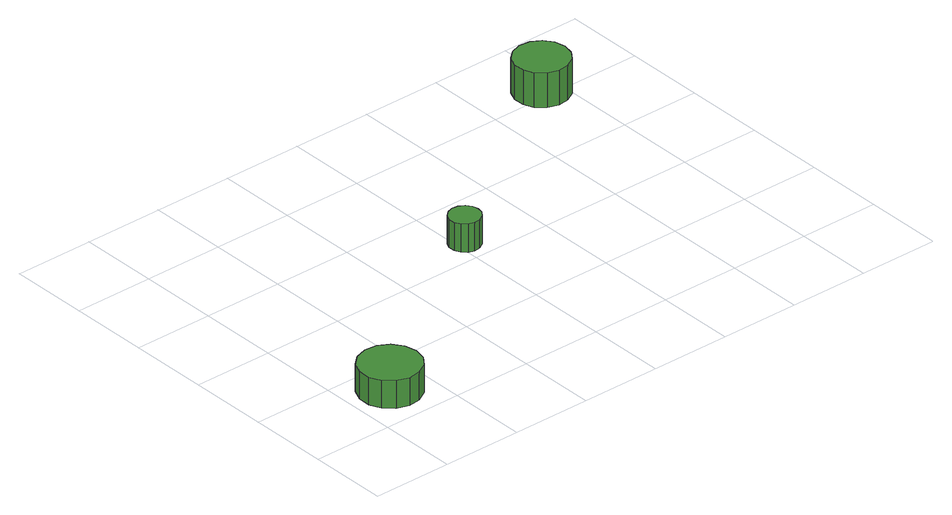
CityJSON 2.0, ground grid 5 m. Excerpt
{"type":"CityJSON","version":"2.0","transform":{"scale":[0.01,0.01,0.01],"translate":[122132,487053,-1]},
"CityObjects":{
"tree1":{"type":"SolitaryVegetationObject","attributes":{"function":"something"},"geometry":[{"type":"MultiSurface","lod":"1","boundaries":[[[0,1,2,3,4,5,6,7,8,9,10,11,12,13,14]],[[15,16,17,18,19,20,21,22,23,24,25,26,27,28,29]],[[0,29,28,1]],[[1,28,27,2]],[[2,27,26,3]],[[3,26,25,4]],[[4,25,24,5]],[[5,24,23,6]],[[6,23,22,7]],[[7,22,21,8]],[[8,21,20,9]],[[9,20,19,10]],[[10,19,18,11]],[[11,18,17,12]],[[12,17,16,13]],[[13,16,15,14]],[[14,15,29,0]]]}]},
"tree2":{"type":"SolitaryVegetationObject","attributes":{"function":"something"},"geometry":[{"type":"MultiSurface","lod":"1","boundaries":[[[30,31,32,33,34,35,36,37,38,39,40,41,42,43,44]],[[45,46,47,48,49,50,51,52,53,54,55,56,57,58,59]],[[30,59,58,31]],[[31,58,57,32]],[[32,57,56,33]],[[33,56,55,34]],[[34,55,54,35]],[[35,54,53,36]],[[36,53,52,37]],[[37,52,51,38]],[[38,51,50,39]],[[39,50,49,40]],[[40,49,48,41]],[[41,48,47,42]],[[42,47,46,43]],[[43,46,45,44]],[[44,45,59,30]]]}]},
"tree3":{"type":"SolitaryVegetationObject","attributes":{"function":"something"},"geometry":[{"type":"MultiSurface","lod":"1","boundaries":[[[60,61,62,63,64,65,66,67,68,69,70,71,72,73,74]],[[75,76,77,78,79,80,81,82,83,84,85,86,87,88,89]],[[60,89,88,61]],[[61,88,87,62]],[[62,87,86,63]],[[63,86,85,64]],[[64,85,84,65]],[[65,84,83,66]],[[66,83,82,67]],[[67,82,81,68]],[[68,81,80,69]],[[69,80,79,70]],[[70,79,78,71]],[[71,78,77,72]],[[72,77,76,73]],[[73,76,75,74]],[[74,75,89,60]]]}]}
},
"vertices":[
[414,237,297],[397,314,297],[351,377,297],[283,417,297],[205,425,297],[130,401,297],[72,348,297],[40,276,297],[40,198,297],[72,126,297],[130,74,297],[205,49,297],[283,58,297],[351,97,297],[397,160,297],[397,160,119],[351,97,119],[283,58,119],[205,49,119],[130,74,119],[72,126,119],[40,198,119],[40,276,119],[72,348,119],[130,401,119],[205,425,119],[283,417,119],[351,377,119],[397,314,119],[414,237,119],
[1628,1130,286],[1620,1169,286],[1596,1202,286],[1561,1222,286],[1521,1226,286],[1483,1214,286],[1453,1187,286],[1437,1150,286],[1437,1110,286],[1453,1073,286],[1483,1046,286],[1521,1033,286],[1561,1038,286],[1596,1058,286],[1620,1090,286],[1620,1090,104],[1596,1058,104],[1561,1038,104],[1521,1033,104],[1483,1046,104],[1453,1073,104],[1437,1110,104],[1437,1150,104],[1453,1187,104],[1483,1214,104],[1521,1226,104],[1561,1222,104],[1596,1202,104],[1620,1169,104],[1628,1130,104],
[3047,2055,308],[3033,2124,308],[2992,2180,308],[2931,2215,308],[2862,2223,308],[2795,2201,308],[2743,2154,308],[2715,2090,308],[2715,2020,308],[2743,1957,308],[2795,1910,308],[2862,1888,308],[2931,1896,308],[2992,1930,308],[3033,1987,308],[3033,1987,84],[2992,1930,84],[2931,1896,84],[2862,1888,84],[2795,1910,84],[2743,1957,84],[2715,2020,84],[2715,2090,84],[2743,2154,84],[2795,2201,84],[2862,2223,84],[2931,2215,84],[2992,2180,84],[3033,2124,84],[3047,2055,84]
]}
